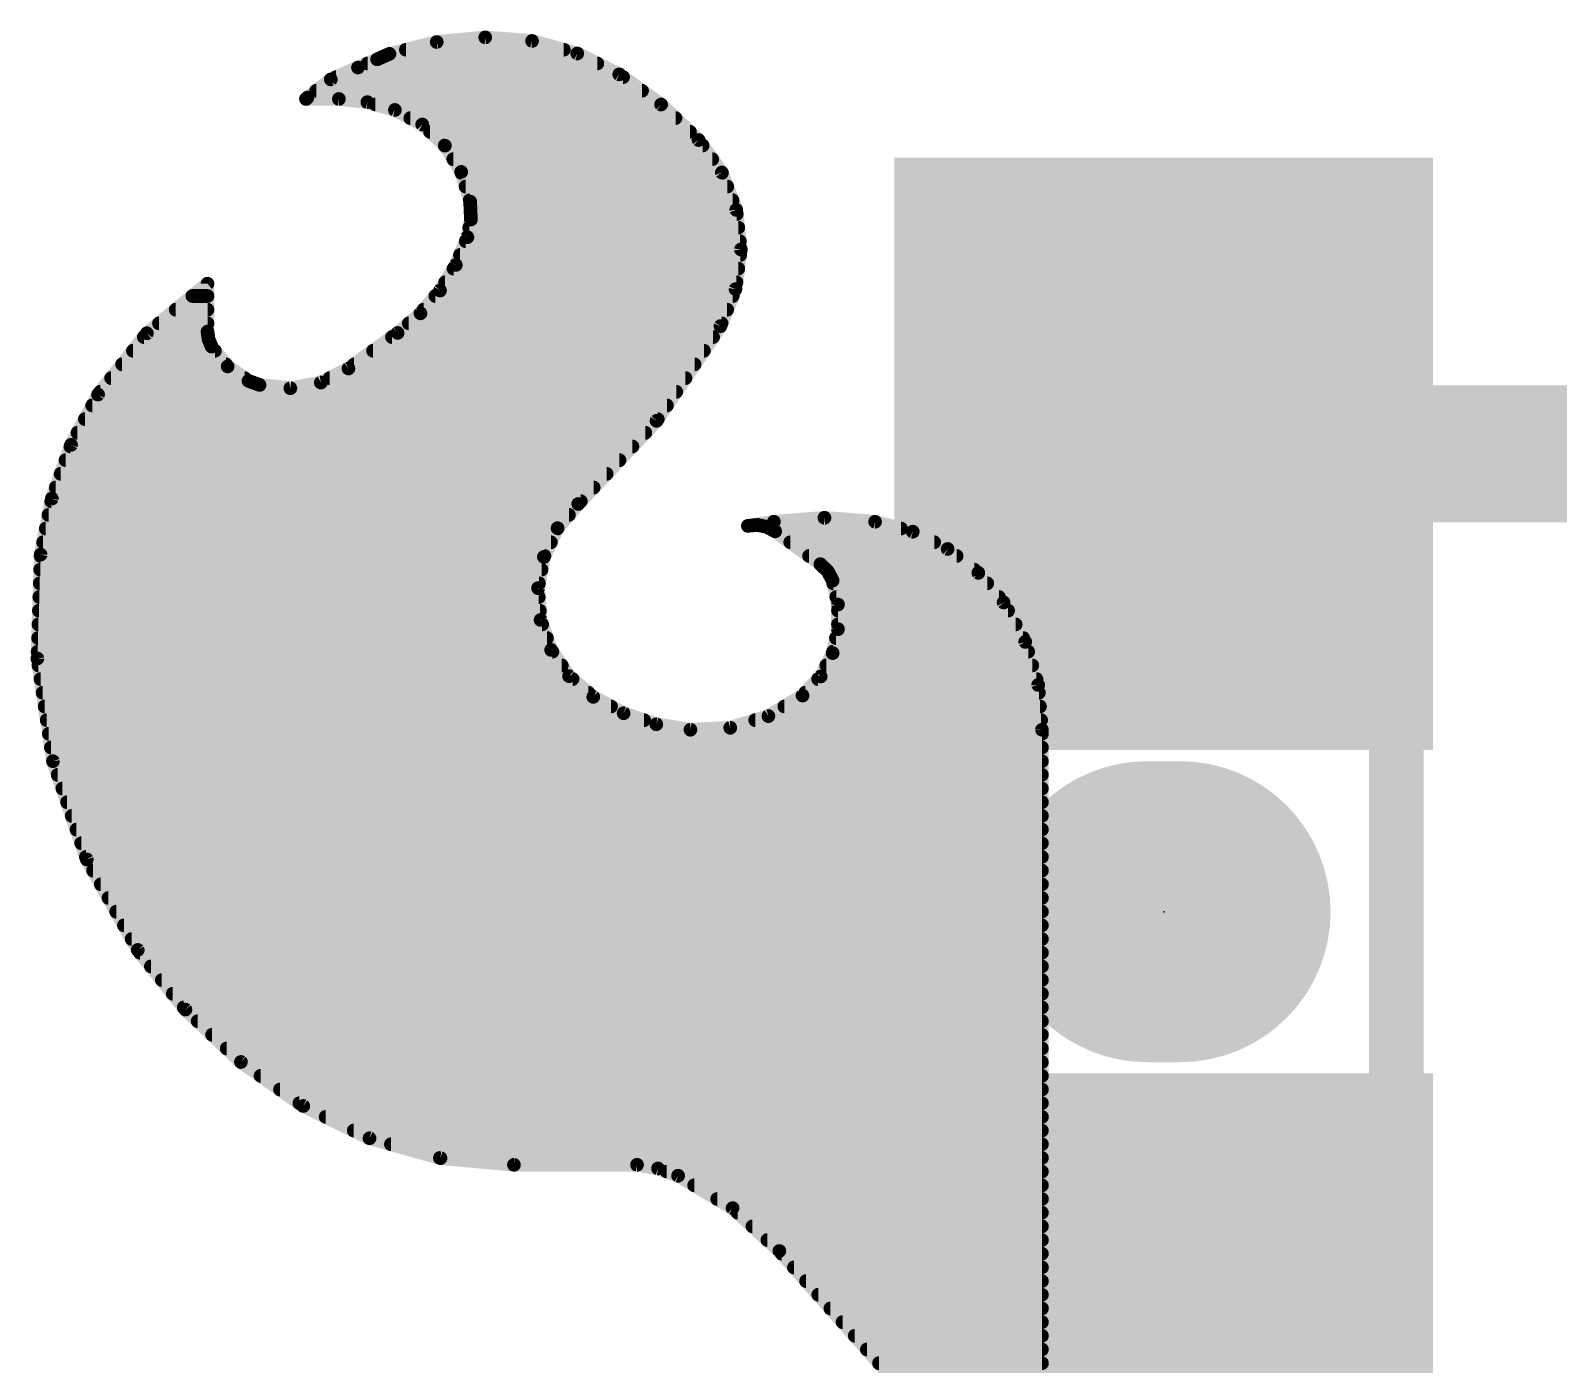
# Model space of a CAD drawing. Extents: x -57.1 to 21.7, y -10.2 to 39.5.
# Drawn here: x 11.231 to 14.068, y 19.479 to 21.956 of the extents above; entities that cross this region are included whole.
import ezdxf

# ---------------------------------------------------------------- set-up
doc = ezdxf.new("R2010")
doc.units = 0
for name, color, linetype in [('1', 12, 'CONTINUOUS'), ('21', 53, 'CONTINUOUS'), ('22', 53, 'CONTINUOUS'), ('23', 53, 'CONTINUOUS'), ('51', 53, 'CONTINUOUS')]:
    doc.layers.add(name, color=color, linetype=linetype)

# ---------------------------------------------------------------- blocks, each defined once
blk = doc.blocks.new('RECT')
blk.add_solid([(-0.5, -0.5), (0.5, -0.5), (-0.5, 0.5), (0.5, 0.5)])

msp = doc.modelspace()

# ---------------------------------------------------------------- linework, layer by layer
at = {"layer": '1', "const_width": 0.254}
msp.add_lwpolyline([(13.335, 21.17), (14.263, 21.17)], dxfattribs=at)
at = {"layer": '1', "const_width": 0.127}
msp.add_lwpolyline([(13.335, 21.2335, 1), (13.335, 21.1065)], format="xyb", dxfattribs=at)
at = {"layer": '21', "const_width": 0.5588}
msp.add_lwpolyline([(13.3655, 20.32), (13.3045, 20.32)], dxfattribs=at)
at = {"layer": '21', "const_width": 0.2794}
for points in [[(13.3045, 20.4597, 1), (13.3045, 20.1803)], [(13.3655, 20.1803, 1), (13.3655, 20.4597)]]:
    msp.add_lwpolyline(points, format="xyb", dxfattribs=at)
at = {"layer": '22', "const_width": 0.0254}
for points in [[(11.8974, 21.9126), (11.9852, 21.9346)], [(11.9278, 21.9202), (12.2211, 21.9202)], [(11.9852, 21.9346), (12.0752, 21.9431)], [(12.0752, 21.9431), (12.1621, 21.9365)], [(12.1621, 21.9365), (12.2461, 21.9133)], [(11.8389, 21.8872), (11.8745, 21.9024)], [(11.8567, 21.8948), (12.2833, 21.8948)], [(11.8745, 21.9024), (11.8974, 21.9126)], [(12.2461, 21.9133), (12.3241, 21.8745)], [(11.745, 21.8313), (11.7885, 21.8651)], [(11.7885, 21.8651), (11.8389, 21.8872)], [(11.7983, 21.8694), (12.3312, 21.8694)], [(12.3241, 21.8745), (12.4018, 21.8185)], [(11.7613, 21.844), (12.3664, 21.844)], [(11.8034, 21.8288), (11.7424, 21.8288)], [(11.7424, 21.8288), (11.7425, 21.8288)], [(11.7425, 21.8288), (11.745, 21.8313)], [(11.8563, 21.8229), (11.8034, 21.8288)], [(11.9075, 21.8084), (11.8563, 21.8229)], [(11.8714, 21.8186), (12.4016, 21.8186)], [(11.9583, 21.7814), (11.9075, 21.8084)], [(12.4018, 21.8185), (12.4714, 21.7526)], [(11.9361, 21.7932), (12.4285, 21.7932)], [(12.0003, 21.7422), (11.9583, 21.7814)], [(11.9728, 21.7678), (12.4553, 21.7678)], [(12.4714, 21.7526), (12.5145, 21.6922)], [(12, 21.7424), (12.4787, 21.7424)], [(12.0306, 21.6933), (12.0003, 21.7422)], [(12.0159, 21.717), (12.4968, 21.717)], [(12.0472, 21.6383), (12.0306, 21.6933)], [(12.0311, 21.6916), (12.5148, 21.6916)], [(12.5145, 21.6922), (12.5413, 21.623)], [(12.0388, 21.6662), (12.5246, 21.6662)], [(12.0464, 21.6408), (12.5344, 21.6408)], [(12.0486, 21.6049), (12.0472, 21.6383)], [(12.0482, 21.6154), (12.5422, 21.6154)], [(12.5413, 21.623), (12.5499, 21.5493)], [(12.0421, 21.5722), (12.0486, 21.6049)], [(12.0456, 21.59), (12.5451, 21.59)], [(12.0206, 21.5207), (12.0421, 21.5722)], [(12.0389, 21.5646), (12.5481, 21.5646)], [(12.5499, 21.5493), (12.54, 21.4758)], [(11.9913, 21.4732), (12.0206, 21.5207)], [(12.0283, 21.5392), (12.5486, 21.5392)], [(12.0164, 21.5138), (12.5451, 21.5138)], [(11.4469, 21.3938), (11.5595, 21.4859)], [(11.5595, 21.4859), (11.5595, 21.397)], [(11.955, 21.4308), (11.9913, 21.4732)], [(12.0007, 21.4884), (12.5417, 21.4884)], [(12.54, 21.4758), (12.512, 21.4071)], [(11.5005, 21.4376), (11.5595, 21.4376)], [(11.5315, 21.463), (11.5595, 21.463)], [(11.9608, 21.4376), (12.5244, 21.4376)], [(11.9826, 21.463), (12.5347, 21.463)], [(11.4694, 21.4122), (11.5595, 21.4122)], [(11.9126, 21.3944), (11.955, 21.4308)], [(11.9333, 21.4122), (12.5141, 21.4122)], [(12.512, 21.4071), (12.3934, 21.2313)], [(11.3563, 21.2801), (11.4469, 21.3938)], [(11.4413, 21.3868), (11.5609, 21.3868)], [(11.5595, 21.397), (11.5615, 21.3825)], [(11.5615, 21.3825), (11.5672, 21.369)], [(11.8212, 21.3284), (11.9126, 21.3944)], [(11.9021, 21.3868), (12.4983, 21.3868)], [(11.4211, 21.3614), (11.5733, 21.3614)], [(11.5672, 21.369), (11.5969, 21.3323)], [(11.8669, 21.3614), (12.4812, 21.3614)], [(11.4009, 21.336), (11.5939, 21.336)], [(11.5969, 21.3323), (11.6357, 21.3055)], [(11.7699, 21.3022), (11.8212, 21.3284)], [(11.8317, 21.336), (12.464, 21.336)], [(11.3806, 21.3106), (11.6283, 21.3106)], [(11.6357, 21.3055), (11.6561, 21.2979)], [(11.6561, 21.2979), (11.7133, 21.2918)], [(11.7133, 21.2918), (11.7699, 21.3022)], [(11.7864, 21.3106), (12.4469, 21.3106)], [(11.3062, 21.1867), (11.3563, 21.2801)], [(11.3604, 21.2852), (12.4298, 21.2852)], [(11.3454, 21.2598), (12.4126, 21.2598)], [(11.3181, 21.209), (12.3724, 21.209)], [(11.3318, 21.2344), (12.3955, 21.2344)], [(12.3934, 21.2313), (12.2479, 21.0769)], [(11.2704, 21.0869), (11.3062, 21.1867)], [(11.305, 21.1836), (12.3485, 21.1836)], [(11.2959, 21.1582), (12.3245, 21.1582)], [(11.2868, 21.1328), (12.3006, 21.1328)], [(11.2777, 21.1074), (12.2766, 21.1074)], [(11.2497, 20.9829), (11.2704, 21.0869)], [(11.2694, 21.082), (12.2527, 21.082)], [(12.2479, 21.0769), (12.2096, 21.032)], [(11.2643, 21.0566), (12.2306, 21.0566)], [(12.5628, 21.0363), (12.6111, 21.0439)], [(12.6111, 21.0439), (12.7051, 21.0512)], [(12.7051, 21.0512), (12.7991, 21.0439)], [(12.7991, 21.0439), (12.869, 21.0255)], [(11.2593, 21.0312), (12.2092, 21.0312)], [(12.2096, 21.032), (12.1841, 20.9787)], [(12.5805, 21.038), (12.5628, 21.0363)], [(12.5979, 21.0345), (12.5805, 21.038)], [(12.6136, 21.0261), (12.5979, 21.0345)], [(12.6041, 21.0312), (12.8473, 21.0312)], [(12.6975, 20.9652), (12.6136, 21.0261)], [(12.869, 21.0255), (12.9338, 20.9934)], [(11.2437, 20.7901), (11.2497, 20.9829)], [(11.2543, 21.0058), (12.1971, 21.0058)], [(12.6416, 21.0058), (12.9088, 21.0058)], [(12.9338, 20.9934), (12.9908, 20.949)], [(11.2488, 20.955), (12.1798, 20.955)], [(11.2496, 20.9804), (12.185, 20.9804)], [(12.1841, 20.9787), (12.1734, 20.9206)], [(12.6766, 20.9804), (12.9505, 20.9804)], [(12.7113, 20.9518), (12.6975, 20.9652)], [(12.708, 20.955), (12.9831, 20.955)], [(11.248, 20.9296), (12.175, 20.9296)], [(12.7203, 20.9347), (12.7113, 20.9518)], [(12.7302, 20.8902), (12.7203, 20.9347)], [(12.7214, 20.9296), (13.0074, 20.9296)], [(12.9908, 20.949), (13.0378, 20.894)], [(11.2472, 20.9042), (12.1746, 20.9042)], [(12.1734, 20.9206), (12.178, 20.8617)], [(12.7271, 20.9042), (13.0291, 20.9042)], [(11.2464, 20.8788), (12.1766, 20.8788)], [(12.7302, 20.8446), (12.7302, 20.8902)], [(12.7302, 20.8788), (13.0461, 20.8788)], [(13.0378, 20.894), (13.0779, 20.8208)], [(11.2456, 20.8534), (12.1809, 20.8534)], [(12.178, 20.8617), (12.1976, 20.806)], [(12.7203, 20.8001), (12.7302, 20.8446)], [(12.7302, 20.8534), (13.0601, 20.8534)], [(11.2449, 20.828), (12.1898, 20.828)], [(12.7265, 20.828), (13.074, 20.828)], [(13.0779, 20.8208), (13.1019, 20.7409)], [(11.2725, 20.5994), (11.2437, 20.7901)], [(11.2441, 20.8026), (12.1999, 20.8026)], [(12.1976, 20.806), (12.231, 20.7573)], [(12.6981, 20.7567), (12.7203, 20.8001)], [(12.7209, 20.8026), (13.0834, 20.8026)], [(11.2456, 20.7772), (12.2173, 20.7772)], [(12.231, 20.7573), (12.2758, 20.7188)], [(12.6644, 20.7213), (12.6981, 20.7567)], [(12.7086, 20.7772), (13.091, 20.7772)], [(11.2495, 20.7518), (12.2373, 20.7518)], [(11.2533, 20.7264), (12.2669, 20.7264)], [(12.6693, 20.7264), (13.1032, 20.7264)], [(12.6934, 20.7518), (13.0987, 20.7518)], [(13.1019, 20.7409), (13.1089, 20.6578)], [(11.2572, 20.701), (12.3088, 20.701)], [(12.2758, 20.7188), (12.3322, 20.6884)], [(12.601, 20.6831), (12.6644, 20.7213)], [(12.6307, 20.701), (13.1053, 20.701)], [(11.261, 20.6756), (12.3701, 20.6756)], [(12.3322, 20.6884), (12.3929, 20.6679)], [(12.5302, 20.6615), (12.601, 20.6831)], [(12.5765, 20.6756), (13.1074, 20.6756)], [(11.2648, 20.6502), (13.1089, 20.6502)], [(12.3929, 20.6679), (12.4562, 20.6578)], [(12.4562, 20.6578), (12.5302, 20.6615)], [(13.1089, 20.6578), (13.1089, 19.1414)], [(11.2687, 20.6248), (13.1089, 20.6248)], [(11.3353, 20.417), (11.2725, 20.5994)], [(11.2725, 20.5994), (13.1089, 20.5994)], [(11.2813, 20.574), (13.1089, 20.574)], [(11.29, 20.5486), (13.1089, 20.5486)], [(11.2988, 20.5232), (13.1089, 20.5232)], [(11.3075, 20.4978), (13.1089, 20.4978)], [(11.3162, 20.4724), (13.1089, 20.4724)], [(11.325, 20.447), (13.1089, 20.447)], [(11.3337, 20.4216), (13.1089, 20.4216)], [(11.43, 20.2489), (11.3353, 20.417)], [(11.347, 20.3962), (13.1089, 20.3962)], [(11.3613, 20.3708), (13.1089, 20.3708)], [(11.3756, 20.3454), (13.1089, 20.3454)], [(11.39, 20.32), (13.1089, 20.32)], [(11.4043, 20.2946), (13.1089, 20.2946)], [(11.4186, 20.2692), (13.1089, 20.2692)], [(11.5184, 20.1382), (11.43, 20.2489)], [(11.4341, 20.2438), (13.1089, 20.2438)], [(11.4544, 20.2184), (13.1089, 20.2184)], [(11.4747, 20.193), (13.1089, 20.193)], [(11.495, 20.1676), (13.1089, 20.1676)], [(11.5153, 20.1422), (13.1089, 20.1422)], [(11.6216, 20.041), (11.5184, 20.1382)], [(11.5412, 20.1168), (13.1089, 20.1168)], [(11.5681, 20.0914), (13.1089, 20.0914)], [(11.5951, 20.066), (13.1089, 20.066)], [(11.7373, 19.9593), (11.6216, 20.041)], [(11.6222, 20.0406), (13.1089, 20.0406)], [(11.6581, 20.0152), (13.1089, 20.0152)], [(11.6941, 19.9898), (13.1089, 19.9898)], [(11.7301, 19.9644), (13.1089, 19.9644)], [(11.8603, 19.8993), (11.7373, 19.9593)], [(11.7789, 19.939), (13.1089, 19.939)], [(11.831, 19.9136), (13.1089, 19.9136)], [(11.9922, 19.8625), (11.8603, 19.8993)], [(11.9001, 19.8882), (13.1089, 19.8882)], [(11.9911, 19.8628), (13.1089, 19.8628)], [(12.1285, 19.8501), (11.9922, 19.8625)], [(12.3571, 19.8501), (12.1285, 19.8501)], [(12.3961, 19.8433), (12.3571, 19.8501)], [(12.4333, 19.8298), (12.3961, 19.8433)], [(12.4123, 19.8374), (13.1089, 19.8374)], [(12.5345, 19.7696), (12.4333, 19.8298)], [(12.4632, 19.812), (13.1089, 19.812)], [(12.506, 19.7866), (13.1089, 19.7866)], [(12.6213, 19.6901), (12.5345, 19.7696)], [(12.5437, 19.7612), (13.1089, 19.7612)], [(12.5714, 19.7358), (13.1089, 19.7358)], [(12.5991, 19.7104), (13.1089, 19.7104)], [(13.1089, 19.1414), (12.6213, 19.6901)], [(12.6258, 19.685), (13.1089, 19.685)], [(12.6484, 19.6596), (13.1089, 19.6596)], [(12.671, 19.6342), (13.1089, 19.6342)], [(12.6936, 19.6088), (13.1089, 19.6088)], [(12.7161, 19.5834), (13.1089, 19.5834)], [(12.7387, 19.558), (13.1089, 19.558)], [(12.7613, 19.5326), (13.1089, 19.5326)], [(12.7838, 19.5072), (13.1089, 19.5072)], [(12.8064, 19.4818), (13.1089, 19.4818)]]:
    msp.add_lwpolyline(points, dxfattribs=at)
at = {"layer": '22', "const_width": 0.0127}
for points in [[(11.9278, 21.9266, 1), (11.9278, 21.9139)], [(11.9845, 21.9409, 1), (11.9858, 21.9282)], [(11.9867, 21.9284, 1), (11.9836, 21.9407)], [(12.0757, 21.9494, 1), (12.0747, 21.9368)], [(12.0758, 21.9368, 1), (12.0746, 21.9494)], [(12.1638, 21.9426, 1), (12.1604, 21.9304)], [(12.1616, 21.9301, 1), (12.1626, 21.9428)], [(12.2211, 21.9139, 1), (12.2211, 21.9266)], [(11.8567, 21.9012, 1), (11.8567, 21.8884)], [(11.8719, 21.9082, 1), (11.8771, 21.8966)], [(11.877, 21.8966, 1), (11.872, 21.9082)], [(11.8959, 21.9188, 1), (11.8989, 21.9064)], [(11.9, 21.9068, 1), (11.8948, 21.9184)], [(12.2489, 21.919, 1), (12.2433, 21.9076)], [(12.2444, 21.9072, 1), (12.2478, 21.9194)], [(12.2833, 21.8884, 1), (12.2833, 21.9012)], [(11.7859, 21.8709, 1), (11.791, 21.8593)], [(11.7924, 21.8601, 1), (11.7846, 21.8701)], [(11.7983, 21.8758, 1), (11.7983, 21.8631)], [(11.8364, 21.893, 1), (11.8414, 21.8814)], [(11.8414, 21.8814, 1), (11.8364, 21.893)], [(12.3278, 21.8797, 1), (12.3204, 21.8693)], [(12.3213, 21.8688, 1), (12.3269, 21.8802)], [(12.3312, 21.8631, 1), (12.3312, 21.8758)], [(11.7613, 21.8504, 1), (11.7613, 21.8377)], [(12.3664, 21.8377, 1), (12.3664, 21.8504)], [(11.7424, 21.8352, 1), (11.7424, 21.8224)], [(11.7424, 21.8352, 1), (11.7424, 21.8224)], [(11.738, 21.8333, 1), (11.747, 21.8243)], [(11.7411, 21.8363, 1), (11.7489, 21.8263)], [(11.7495, 21.8268, 1), (11.7405, 21.8358)], [(11.7425, 21.8224, 1), (11.7425, 21.8352)], [(11.8041, 21.8351, 1), (11.8027, 21.8225)], [(11.8034, 21.8224, 1), (11.8034, 21.8352)], [(11.858, 21.829, 1), (11.8546, 21.8168)], [(11.8556, 21.8166, 1), (11.857, 21.8292)], [(11.8714, 21.825, 1), (11.8714, 21.8122)], [(11.9105, 21.814, 1), (11.9045, 21.8028)], [(11.9058, 21.8023, 1), (11.9092, 21.8145)], [(12.4062, 21.8231, 1), (12.3974, 21.8138)], [(12.3981, 21.8133, 1), (12.4055, 21.8236)], [(12.4016, 21.8122, 1), (12.4016, 21.825)], [(11.9361, 21.7996, 1), (11.9361, 21.7869)], [(11.9626, 21.7861, 1), (11.9539, 21.7768)], [(11.9553, 21.7758, 1), (11.9612, 21.787)], [(12.4285, 21.7869, 1), (12.4285, 21.7996)], [(11.9728, 21.7742, 1), (11.9728, 21.7614)], [(12.4553, 21.7614, 1), (12.4553, 21.7742)], [(12.4766, 21.7563, 1), (12.4662, 21.7489)], [(12.467, 21.748, 1), (12.4758, 21.7572)], [(12, 21.7488, 1), (12, 21.736)], [(12.0056, 21.7455, 1), (11.9949, 21.7388)], [(11.9959, 21.7375, 1), (12.0046, 21.7468)], [(12.4787, 21.736, 1), (12.4787, 21.7488)], [(12.0159, 21.7234, 1), (12.0159, 21.7107)], [(12.0367, 21.6952, 1), (12.0245, 21.6915)], [(12.0311, 21.698, 1), (12.0311, 21.6852)], [(12.4968, 21.7107, 1), (12.4968, 21.7234)], [(12.5205, 21.6945, 1), (12.5086, 21.6899)], [(12.5148, 21.6852, 1), (12.5148, 21.698)], [(12.0252, 21.69, 1), (12.036, 21.6967)], [(12.0388, 21.6726, 1), (12.0388, 21.6598)], [(12.5094, 21.6885, 1), (12.5197, 21.6959)], [(12.5246, 21.6598, 1), (12.5246, 21.6726)], [(12.0464, 21.6472, 1), (12.0464, 21.6345)], [(12.0535, 21.6386, 1), (12.0409, 21.638)], [(12.5344, 21.6345, 1), (12.5344, 21.6472)], [(12.0411, 21.6365, 1), (12.0533, 21.6401)], [(12.0482, 21.6218, 1), (12.0482, 21.609)], [(12.5476, 21.6238, 1), (12.535, 21.6223)], [(12.5353, 21.6207, 1), (12.5472, 21.6253)], [(12.5422, 21.609, 1), (12.5422, 21.6218)], [(12.0456, 21.5964, 1), (12.0456, 21.5836)], [(12.0423, 21.6047, 1), (12.055, 21.6052)], [(12.0548, 21.6037, 1), (12.0424, 21.6062)], [(12.5451, 21.5836, 1), (12.5451, 21.5964)], [(12.0389, 21.571, 1), (12.0389, 21.5583)], [(12.0359, 21.5734, 1), (12.0483, 21.571)], [(12.048, 21.5698, 1), (12.0362, 21.5746)], [(12.5562, 21.5485, 1), (12.5436, 21.5502)], [(12.5481, 21.5583, 1), (12.5481, 21.571)], [(12.026, 21.5174, 1), (12.0152, 21.524)], [(12.0283, 21.5456, 1), (12.0283, 21.5328)], [(12.5436, 21.5486, 1), (12.5562, 21.5501)], [(12.5486, 21.5328, 1), (12.5486, 21.5456)], [(12.0164, 21.5202, 1), (12.0164, 21.5074)], [(12.0148, 21.5231, 1), (12.0265, 21.5182)], [(12.5451, 21.5074, 1), (12.5451, 21.5202)], [(11.5658, 21.4859, 1), (11.5532, 21.4859)], [(11.5635, 21.481, 1), (11.5555, 21.4908)], [(11.9859, 21.4765, 1), (11.9967, 21.4699)], [(11.9961, 21.4691, 1), (11.9865, 21.4773)], [(12.0007, 21.4948, 1), (12.0007, 21.4821)], [(12.5337, 21.4767, 1), (12.5463, 21.475)], [(12.5458, 21.4734, 1), (12.5341, 21.4782)], [(12.5417, 21.4821, 1), (12.5417, 21.4948)], [(11.5005, 21.444, 1), (11.5005, 21.4312)], [(11.5315, 21.4694, 1), (11.5315, 21.4566)], [(11.5595, 21.4566, 1), (11.5595, 21.4694)], [(11.5595, 21.4312, 1), (11.5595, 21.444)], [(11.9608, 21.444, 1), (11.9608, 21.4312)], [(11.9826, 21.4694, 1), (11.9826, 21.4566)], [(12.5244, 21.4312, 1), (12.5244, 21.444)], [(12.5347, 21.4566, 1), (12.5347, 21.4694)], [(11.4694, 21.4186, 1), (11.4694, 21.4059)], [(11.5595, 21.4059, 1), (11.5595, 21.4186)], [(11.9333, 21.4186, 1), (11.9333, 21.4059)], [(11.9501, 21.4349, 1), (11.9598, 21.4267)], [(11.9591, 21.426, 1), (11.9508, 21.4356)], [(12.5173, 21.4035, 1), (12.5067, 21.4107)], [(12.5141, 21.4059, 1), (12.5141, 21.4186)], [(11.4413, 21.3932, 1), (11.4413, 21.3804)], [(11.4429, 21.3987, 1), (11.451, 21.3889)], [(11.4519, 21.3899, 1), (11.442, 21.3978)], [(11.5658, 21.3979, 1), (11.5532, 21.3961)], [(11.5532, 21.397, 1), (11.5658, 21.397)], [(11.5673, 21.385, 1), (11.5556, 21.38)], [(11.5609, 21.3804, 1), (11.5609, 21.3932)], [(11.9021, 21.3932, 1), (11.9021, 21.3804)], [(11.9085, 21.3992, 1), (11.9167, 21.3896)], [(11.9163, 21.3893, 1), (11.9089, 21.3995)], [(12.4983, 21.3804, 1), (12.4983, 21.3932)], [(12.5061, 21.4095, 1), (12.5179, 21.4047)], [(11.4211, 21.3678, 1), (11.4211, 21.355)], [(11.5552, 21.3816, 1), (11.5678, 21.3833)], [(11.5721, 21.373, 1), (11.5623, 21.365)], [(11.5614, 21.3665, 1), (11.573, 21.3715)], [(11.5733, 21.355, 1), (11.5733, 21.3678)], [(11.8669, 21.3678, 1), (11.8669, 21.355)], [(12.4812, 21.355, 1), (12.4812, 21.3678)], [(11.4009, 21.3424, 1), (11.4009, 21.3297)], [(11.6005, 21.3375, 1), (11.5933, 21.3271)], [(11.5919, 21.3283, 1), (11.6018, 21.3363)], [(11.5939, 21.3297, 1), (11.5939, 21.3424)], [(11.8175, 21.3335, 1), (11.8249, 21.3233)], [(11.8241, 21.3227, 1), (11.8183, 21.3341)], [(11.8317, 21.3424, 1), (11.8317, 21.3297)], [(12.464, 21.3297, 1), (12.464, 21.3424)], [(11.3806, 21.317, 1), (11.3806, 21.3042)], [(11.6283, 21.3042, 1), (11.6283, 21.317)], [(11.6379, 21.3115, 1), (11.6335, 21.2995)], [(11.6321, 21.3003, 1), (11.6393, 21.3107)], [(11.6568, 21.3042, 1), (11.6554, 21.2916)], [(11.6539, 21.2919, 1), (11.6583, 21.3039)], [(11.767, 21.3079, 1), (11.7728, 21.2966)], [(11.7711, 21.296, 1), (11.7688, 21.3085)], [(11.7864, 21.317, 1), (11.7864, 21.3042)], [(12.4469, 21.3042, 1), (12.4469, 21.317)], [(11.3513, 21.2841, 1), (11.3613, 21.2761)], [(11.3619, 21.2771, 1), (11.3507, 21.2831)], [(11.3604, 21.2916, 1), (11.3604, 21.2788)], [(11.7122, 21.298, 1), (11.7145, 21.2855)], [(11.7127, 21.2854, 1), (11.714, 21.2981)], [(12.4298, 21.2788, 1), (12.4298, 21.2916)], [(11.3454, 21.2662, 1), (11.3454, 21.2535)], [(12.4126, 21.2535, 1), (12.4126, 21.2662)], [(11.3181, 21.2154, 1), (11.3181, 21.2026)], [(11.3318, 21.2408, 1), (11.3318, 21.228)], [(12.3724, 21.2026, 1), (12.3724, 21.2154)], [(12.3881, 21.2348, 1), (12.3986, 21.2277)], [(12.398, 21.2269, 1), (12.3888, 21.2356)], [(12.3955, 21.228, 1), (12.3955, 21.2408)], [(11.305, 21.19, 1), (11.305, 21.1773)], [(11.3006, 21.1897, 1), (11.3118, 21.1837)], [(11.3121, 21.1845, 1), (11.3002, 21.1888)], [(12.3485, 21.1773, 1), (12.3485, 21.19)], [(11.2959, 21.1646, 1), (11.2959, 21.1518)], [(12.3245, 21.1518, 1), (12.3245, 21.1646)], [(11.2868, 21.1392, 1), (11.2868, 21.1264)], [(12.3006, 21.1264, 1), (12.3006, 21.1392)], [(11.2777, 21.1138, 1), (11.2777, 21.1011)], [(12.2766, 21.1011, 1), (12.2766, 21.1138)], [(11.2694, 21.0884, 1), (11.2694, 21.0756)], [(11.2644, 21.089, 1), (11.2763, 21.0847)], [(11.2766, 21.0856, 1), (11.2641, 21.0881)], [(12.2433, 21.0813, 1), (12.2525, 21.0725)], [(12.2527, 21.0728, 1), (12.2431, 21.081)], [(12.2527, 21.0756, 1), (12.2527, 21.0884)], [(11.2643, 21.063, 1), (11.2643, 21.0502)], [(12.2306, 21.0502, 1), (12.2306, 21.063)], [(12.6106, 21.0502, 1), (12.6116, 21.0376)], [(12.6121, 21.0376, 1), (12.6101, 21.0502)], [(12.7056, 21.0576, 1), (12.7046, 21.0449)], [(12.7056, 21.0449, 1), (12.7046, 21.0576)], [(12.8007, 21.05, 1), (12.7975, 21.0378)], [(12.7986, 21.0376, 1), (12.7996, 21.0502)], [(11.2593, 21.0376, 1), (11.2593, 21.0249)], [(12.2047, 21.0361, 1), (12.2144, 21.0278)], [(12.2153, 21.0292, 1), (12.2038, 21.0347)], [(12.2092, 21.0249, 1), (12.2092, 21.0376)], [(12.5618, 21.0426, 1), (12.5638, 21.03)], [(12.5622, 21.0426, 1), (12.5634, 21.03)], [(12.5818, 21.0442, 1), (12.5792, 21.0318)], [(12.5811, 21.0317, 1), (12.5799, 21.0443)], [(12.6009, 21.0401, 1), (12.5949, 21.0289)], [(12.5967, 21.0283, 1), (12.5992, 21.0407)], [(12.6041, 21.0376, 1), (12.6041, 21.0249)], [(12.6173, 21.0312, 1), (12.6099, 21.021)], [(12.6106, 21.0205, 1), (12.6166, 21.0317)], [(12.8473, 21.0249, 1), (12.8473, 21.0376)], [(12.8718, 21.0312, 1), (12.8662, 21.0198)], [(12.8674, 21.0193, 1), (12.8706, 21.0316)], [(11.256, 20.9827, 1), (11.2434, 20.9831)], [(11.2543, 21.0122, 1), (11.2543, 20.9994)], [(12.1971, 20.9994, 1), (12.1971, 21.0122)], [(12.6416, 21.0122, 1), (12.6416, 20.9994)], [(12.9088, 20.9994, 1), (12.9088, 21.0122)], [(12.9377, 20.9984, 1), (12.9299, 20.9884)], [(12.931, 20.9877, 1), (12.9366, 20.9991)], [(11.2488, 20.9614, 1), (11.2488, 20.9487)], [(11.2496, 20.9868, 1), (11.2496, 20.974)], [(11.2435, 20.9841, 1), (11.2559, 20.9817)], [(12.1784, 20.9814, 1), (12.1899, 20.9759)], [(12.1904, 20.9775, 1), (12.1779, 20.9798)], [(12.1798, 20.9487, 1), (12.1798, 20.9614)], [(12.185, 20.974, 1), (12.185, 20.9868)], [(12.6766, 20.9868, 1), (12.6766, 20.974)], [(12.7019, 20.9697, 1), (12.6931, 20.9607)], [(12.6938, 20.9601, 1), (12.7012, 20.9703)], [(12.708, 20.9614, 1), (12.708, 20.9487)], [(12.9505, 20.974, 1), (12.9505, 20.9868)], [(12.9831, 20.9487, 1), (12.9831, 20.9614)], [(11.248, 20.936, 1), (11.248, 20.9232)], [(12.175, 20.9232, 1), (12.175, 20.936)], [(12.7169, 20.9547, 1), (12.7057, 20.9488)], [(12.7069, 20.9472, 1), (12.7157, 20.9563)], [(12.7265, 20.9361, 1), (12.7141, 20.9333)], [(12.7147, 20.9317, 1), (12.7259, 20.9377)], [(12.7214, 20.936, 1), (12.7214, 20.9232)], [(12.9957, 20.9531, 1), (12.986, 20.9449)], [(12.9869, 20.944, 1), (12.9947, 20.954)], [(13.0074, 20.9232, 1), (13.0074, 20.936)], [(11.2472, 20.9106, 1), (11.2472, 20.8978)], [(12.1797, 20.9211, 1), (12.167, 20.9201)], [(12.1671, 20.9217, 1), (12.1796, 20.9194)], [(12.1746, 20.8978, 1), (12.1746, 20.9106)], [(12.7271, 20.9106, 1), (12.7271, 20.8978)], [(13.0291, 20.8978, 1), (13.0291, 20.9106)], [(11.2464, 20.8852, 1), (11.2464, 20.8725)], [(12.1766, 20.8725, 1), (12.1766, 20.8852)], [(12.7302, 20.8852, 1), (12.7302, 20.8725)], [(12.7366, 20.8902, 1), (12.7239, 20.8902)], [(12.724, 20.8888, 1), (12.7364, 20.8916)], [(13.0434, 20.8971, 1), (13.0322, 20.8909)], [(13.033, 20.8899, 1), (13.0426, 20.8981)], [(13.0461, 20.8725, 1), (13.0461, 20.8852)], [(11.2456, 20.8598, 1), (11.2456, 20.847)], [(12.1716, 20.8612, 1), (12.1843, 20.8622)], [(12.1839, 20.8638, 1), (12.172, 20.8596)], [(12.1809, 20.847, 1), (12.1809, 20.8598)], [(12.7302, 20.8598, 1), (12.7302, 20.847)], [(12.7364, 20.8432, 1), (12.724, 20.846)], [(13.0601, 20.847, 1), (13.0601, 20.8598)], [(11.2449, 20.8344, 1), (11.2449, 20.8216)], [(12.1898, 20.8216, 1), (12.1898, 20.8344)], [(12.7265, 20.8344, 1), (12.7265, 20.8216)], [(12.7239, 20.8446, 1), (12.7366, 20.8446)], [(13.084, 20.8227, 1), (13.0718, 20.819)], [(13.0723, 20.8178, 1), (13.0835, 20.8239)], [(13.074, 20.8216, 1), (13.074, 20.8344)], [(11.2373, 20.7903, 1), (11.25, 20.7899)], [(11.2499, 20.791, 1), (11.2374, 20.7891)], [(11.2441, 20.809, 1), (11.2441, 20.7963)], [(12.2028, 20.8096, 1), (12.1924, 20.8024)], [(12.1916, 20.8039, 1), (12.2036, 20.8081)], [(12.1999, 20.7963, 1), (12.1999, 20.809)], [(12.7141, 20.8015, 1), (12.7265, 20.7987)], [(12.7209, 20.809, 1), (12.7209, 20.7963)], [(12.726, 20.7972, 1), (12.7146, 20.803)], [(13.0834, 20.7963, 1), (13.0834, 20.809)], [(11.2456, 20.7836, 1), (11.2456, 20.7708)], [(12.2173, 20.7708, 1), (12.2173, 20.7836)], [(12.2351, 20.7621, 1), (12.2268, 20.7524)], [(12.2257, 20.7537, 1), (12.2362, 20.7608)], [(12.7027, 20.7523, 1), (12.6935, 20.761)], [(12.7086, 20.7836, 1), (12.7086, 20.7708)], [(13.091, 20.7708, 1), (13.091, 20.7836)], [(11.2495, 20.7582, 1), (11.2495, 20.7454)], [(11.2533, 20.7328, 1), (11.2533, 20.7201)], [(12.2373, 20.7454, 1), (12.2373, 20.7582)], [(12.2669, 20.7201, 1), (12.2669, 20.7328)], [(12.6693, 20.7328, 1), (12.6693, 20.7201)], [(12.6934, 20.7582, 1), (12.6934, 20.7454)], [(12.6924, 20.7595, 1), (12.7037, 20.7538)], [(13.1083, 20.7415, 1), (13.0956, 20.7404)], [(13.0959, 20.7391, 1), (13.108, 20.7428)], [(13.0987, 20.7454, 1), (13.0987, 20.7582)], [(13.1032, 20.7201, 1), (13.1032, 20.7328)], [(11.2572, 20.7074, 1), (11.2572, 20.6946)], [(12.2788, 20.7244, 1), (12.2728, 20.7132)], [(12.2717, 20.714, 1), (12.2799, 20.7236)], [(12.3088, 20.6946, 1), (12.3088, 20.7074)], [(12.6307, 20.7074, 1), (12.6307, 20.6946)], [(12.6598, 20.7257, 1), (12.669, 20.7169)], [(12.6677, 20.7159, 1), (12.6611, 20.7267)], [(13.1053, 20.6946, 1), (13.1053, 20.7074)], [(11.261, 20.682, 1), (11.261, 20.6692)], [(12.3342, 20.6944, 1), (12.3302, 20.6824)], [(12.3292, 20.6828, 1), (12.3352, 20.694)], [(12.3701, 20.6692, 1), (12.3701, 20.682)], [(12.5765, 20.682, 1), (12.5765, 20.6692)], [(12.5977, 20.6885, 1), (12.6043, 20.6776)], [(12.6028, 20.677, 1), (12.5991, 20.6892)], [(13.1074, 20.6692, 1), (13.1074, 20.682)], [(11.2648, 20.6566, 1), (11.2648, 20.6439)], [(12.3939, 20.6741, 1), (12.3919, 20.6616)], [(12.3909, 20.6619, 1), (12.3949, 20.6739)], [(12.4559, 20.6641, 1), (12.4565, 20.6515)], [(12.4552, 20.6515, 1), (12.4572, 20.6641)], [(12.5283, 20.6675, 1), (12.532, 20.6554)], [(12.5305, 20.6551, 1), (12.5298, 20.6678)], [(13.1152, 20.6578, 1), (13.1026, 20.6578)], [(13.1026, 20.6573, 1), (13.1152, 20.6583)], [(13.1089, 20.6439, 1), (13.1089, 20.6566)], [(11.2687, 20.6312, 1), (11.2687, 20.6184)], [(13.1089, 20.6184, 1), (13.1089, 20.6312)], [(11.2725, 20.6058, 1), (11.2725, 20.593)], [(11.2785, 20.6014, 1), (11.2665, 20.5973)], [(11.2662, 20.5984, 1), (11.2788, 20.6003)], [(13.1089, 20.593, 1), (13.1089, 20.6058)], [(11.2813, 20.5804, 1), (11.2813, 20.5677)], [(13.1089, 20.5677, 1), (13.1089, 20.5804)], [(11.29, 20.555, 1), (11.29, 20.5422)], [(13.1089, 20.5422, 1), (13.1089, 20.555)], [(11.2988, 20.5296, 1), (11.2988, 20.5168)], [(13.1089, 20.5168, 1), (13.1089, 20.5296)], [(11.3075, 20.5042, 1), (11.3075, 20.4915)], [(11.3162, 20.4788, 1), (11.3162, 20.466)], [(13.1089, 20.4915, 1), (13.1089, 20.5042)], [(13.1089, 20.466, 1), (13.1089, 20.4788)], [(11.325, 20.4534, 1), (11.325, 20.4407)], [(13.1089, 20.4407, 1), (13.1089, 20.4534)], [(11.3337, 20.428, 1), (11.3337, 20.4153)], [(11.3409, 20.4201, 1), (11.3298, 20.4139)], [(13.1089, 20.4153, 1), (13.1089, 20.428)], [(11.3293, 20.4149, 1), (11.3413, 20.419)], [(11.347, 20.4026, 1), (11.347, 20.3898)], [(13.1089, 20.3898, 1), (13.1089, 20.4026)], [(11.3613, 20.3772, 1), (11.3613, 20.3645)], [(13.1089, 20.3645, 1), (13.1089, 20.3772)], [(11.3756, 20.3518, 1), (11.3756, 20.3391)], [(13.1089, 20.3391, 1), (13.1089, 20.3518)], [(11.39, 20.3264, 1), (11.39, 20.3136)], [(13.1089, 20.3136, 1), (13.1089, 20.3264)], [(11.4043, 20.301, 1), (11.4043, 20.2883)], [(13.1089, 20.2883, 1), (13.1089, 20.301)], [(11.4186, 20.2756, 1), (11.4186, 20.2629)], [(11.435, 20.2529, 1), (11.425, 20.2449)], [(11.4245, 20.2458, 1), (11.4355, 20.252)], [(11.4341, 20.2502, 1), (11.4341, 20.2374)], [(13.1089, 20.2629, 1), (13.1089, 20.2756)], [(13.1089, 20.2374, 1), (13.1089, 20.2502)], [(11.4544, 20.2248, 1), (11.4544, 20.2121)], [(13.1089, 20.2121, 1), (13.1089, 20.2248)], [(11.4747, 20.1994, 1), (11.4747, 20.1867)], [(13.1089, 20.1867, 1), (13.1089, 20.1994)], [(11.495, 20.174, 1), (11.495, 20.1612)], [(13.1089, 20.1612, 1), (13.1089, 20.174)], [(11.5153, 20.1486, 1), (11.5153, 20.1359)], [(11.5228, 20.1428, 1), (11.5141, 20.1336)], [(11.5135, 20.1342, 1), (11.5234, 20.1422)], [(13.1089, 20.1359, 1), (13.1089, 20.1486)], [(11.5412, 20.1232, 1), (11.5412, 20.1105)], [(13.1089, 20.1105, 1), (13.1089, 20.1232)], [(11.5681, 20.0978, 1), (11.5681, 20.085)], [(13.1089, 20.085, 1), (13.1089, 20.0978)], [(11.5951, 20.0724, 1), (11.5951, 20.0597)], [(13.1089, 20.0597, 1), (13.1089, 20.0724)], [(11.6252, 20.0462, 1), (11.6179, 20.0358)], [(11.6222, 20.047, 1), (11.6222, 20.0343)], [(11.6172, 20.0364, 1), (11.6259, 20.0457)], [(13.1089, 20.0343, 1), (13.1089, 20.047)], [(11.6581, 20.0216, 1), (11.6581, 20.0088)], [(11.6941, 19.9962, 1), (11.6941, 19.9835)], [(13.1089, 20.0088, 1), (13.1089, 20.0216)], [(13.1089, 19.9835, 1), (13.1089, 19.9962)], [(11.7301, 19.9708, 1), (11.7301, 19.9581)], [(13.1089, 19.9581, 1), (13.1089, 19.9708)], [(11.7401, 19.965, 1), (11.7345, 19.9536)], [(11.7336, 19.9541, 1), (11.741, 19.9645)], [(11.7789, 19.9454, 1), (11.7789, 19.9326)], [(13.1089, 19.9326, 1), (13.1089, 19.9454)], [(11.831, 19.92, 1), (11.831, 19.9073)], [(13.1089, 19.9073, 1), (13.1089, 19.92)], [(11.862, 19.9054, 1), (11.8586, 19.8932)], [(11.8576, 19.8936, 1), (11.8631, 19.905)], [(11.9001, 19.8946, 1), (11.9001, 19.8819)], [(13.1089, 19.8819, 1), (13.1089, 19.8946)], [(11.9911, 19.8692, 1), (11.9911, 19.8564)], [(11.9928, 19.8688, 1), (11.9916, 19.8562)], [(11.9905, 19.8564, 1), (11.9939, 19.8686)], [(12.1285, 19.8565, 1), (12.1285, 19.8438)], [(12.1279, 19.8438, 1), (12.1291, 19.8564)], [(12.3582, 19.8564, 1), (12.356, 19.8438)], [(12.3571, 19.8438, 1), (12.3571, 19.8565)], [(13.1089, 19.8564, 1), (13.1089, 19.8692)], [(12.3982, 19.8492, 1), (12.3939, 19.8373)], [(12.395, 19.837, 1), (12.3972, 19.8495)], [(12.4123, 19.8438, 1), (12.4123, 19.8311)], [(12.4365, 19.8353, 1), (12.4301, 19.8243)], [(12.4311, 19.8238, 1), (12.4355, 19.8358)], [(13.1089, 19.8311, 1), (13.1089, 19.8438)], [(12.4632, 19.8184, 1), (12.4632, 19.8056)], [(13.1089, 19.8056, 1), (13.1089, 19.8184)], [(12.506, 19.793, 1), (12.506, 19.7802)], [(12.5388, 19.7743, 1), (12.5302, 19.7649)], [(12.5312, 19.7642, 1), (12.5377, 19.7751)], [(13.1089, 19.7802, 1), (13.1089, 19.793)], [(12.5437, 19.7676, 1), (12.5437, 19.7549)], [(12.5714, 19.7422, 1), (12.5714, 19.7294)], [(13.1089, 19.7549, 1), (13.1089, 19.7676)], [(13.1089, 19.7294, 1), (13.1089, 19.7422)], [(12.5991, 19.7168, 1), (12.5991, 19.704)], [(13.1089, 19.704, 1), (13.1089, 19.7168)], [(12.626, 19.6943, 1), (12.6166, 19.6859)], [(12.617, 19.6854, 1), (12.6256, 19.6948)], [(12.6258, 19.6914, 1), (12.6258, 19.6787)], [(13.1089, 19.6787, 1), (13.1089, 19.6914)], [(12.6484, 19.666, 1), (12.6484, 19.6532)], [(13.1089, 19.6532, 1), (13.1089, 19.666)], [(12.671, 19.6406, 1), (12.671, 19.6278)], [(13.1089, 19.6278, 1), (13.1089, 19.6406)], [(12.6936, 19.6152, 1), (12.6936, 19.6025)], [(13.1089, 19.6025, 1), (13.1089, 19.6152)], [(12.7161, 19.5898, 1), (12.7161, 19.577)], [(13.1089, 19.577, 1), (13.1089, 19.5898)], [(12.7387, 19.5644, 1), (12.7387, 19.5516)], [(13.1089, 19.5516, 1), (13.1089, 19.5644)], [(12.7613, 19.539, 1), (12.7613, 19.5263)], [(12.7838, 19.5136, 1), (12.7838, 19.5008)], [(13.1089, 19.5263, 1), (13.1089, 19.539)], [(13.1089, 19.5008, 1), (13.1089, 19.5136)], [(12.8064, 19.4882, 1), (12.8064, 19.4754)], [(13.1089, 19.4754, 1), (13.1089, 19.4882)]]:
    msp.add_lwpolyline(points, format="xyb", dxfattribs=at)
at = {"layer": '23'}
msp.add_point((13.335, 20.32), dxfattribs=at)
at = {"layer": '51', "const_width": 0.1016}
for points in [[(12.916, 20.676), (12.916, 19.964)], [(13.767, 20.676), (13.767, 19.964)]]:
    msp.add_lwpolyline(points, dxfattribs=at)
at = {"layer": '51', "const_width": 0.0508}
for points in [[(12.9414, 20.676, 1), (12.8906, 20.676)], [(13.7924, 20.676, 1), (13.7416, 20.676)], [(12.8906, 19.964, 1), (12.9414, 19.964)], [(13.7416, 19.964, 1), (13.7924, 19.964)]]:
    msp.add_lwpolyline(points, format="xyb", dxfattribs=at)

# ---------------------------------------------------------------- block references
at = {"layer": '1', "xscale": 1.1, "rotation": 270}
for p in [(13.335, 21.17), (13.335, 19.47)]:
    msp.add_blockref('RECT', p, dxfattribs=at)
at = {"layer": '51', "xscale": 0.5001, "yscale": 0.95, "rotation": 270}
for p in [(13.3401, 20.9082), (13.3401, 19.7398)]:
    msp.add_blockref('RECT', p, dxfattribs=at)

doc.saveas('drawing.dxf')
